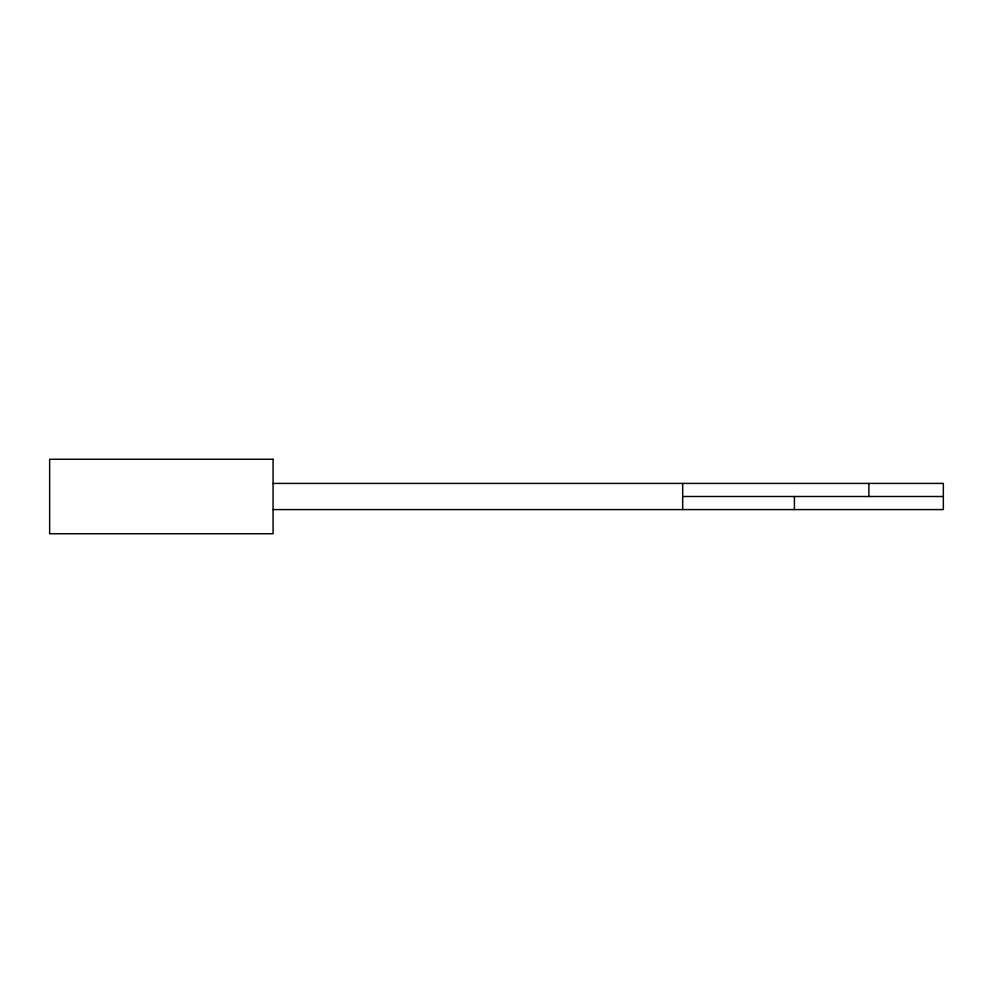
<?xml version="1.0" encoding="UTF-8"?>
<svg xmlns="http://www.w3.org/2000/svg" width="993" height="993" viewBox="0 0 993 993"><rect width="100%" height="100%" fill="white"/><g stroke="black" fill="none" stroke-linecap="round" stroke-linejoin="round"><path stroke-width="1.49" d="M273.075 483.417L943.35 483.417L943.35 509.583L273.075 509.583M682.688 496.5L943.35 496.5M868.875 483.417L868.875 496.5M794.4 496.5L794.4 509.583M682.688 483.417L682.688 509.583M273.075 459.262L49.65 459.262L49.65 533.737L273.075 533.737L273.075 459.262"/></g></svg>
